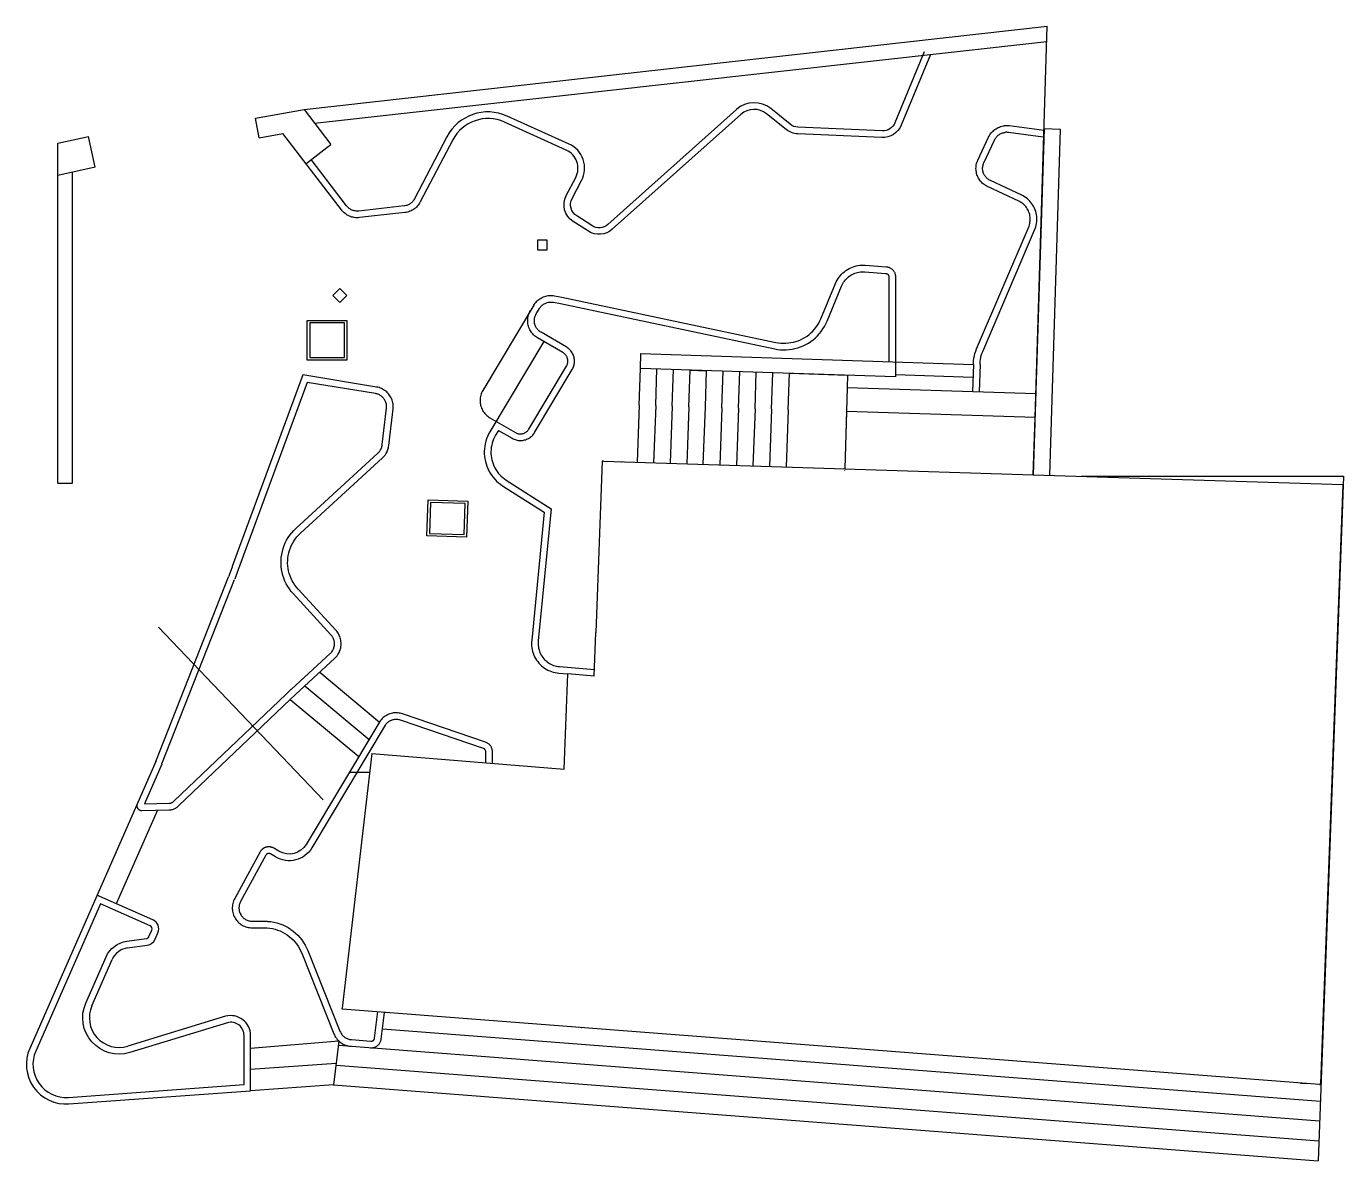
# Model space of a CAD drawing. Header units: inches. Extents: x 438 to 4290, y 203 to 1969.
# Drawn here: x 1572 to 2367, y 242 to 927 of the extents above; entities that cross this region are included whole.
import ezdxf

# ---------------------------------------------------------------- set-up
doc = ezdxf.new("R2010")
doc.units = ezdxf.units.IN

msp = doc.modelspace()

# ---------------------------------------------------------------- linework, layer by layer
for p, q in [((1739.44046, 877.13638), (2188.18497, 927.35157)), ((2180.79207, 690.97302), (2188.18497, 927.35157)), ((1745.82825, 868.79501), (2187.90073, 918.26359)), ((1710.20812, 871.88571), (1739.44046, 877.13638)), ((1739.44046, 877.13638), (1755.67934, 855.93116)), ((1712.32959, 860.07473), (1710.20812, 871.88571)), ((1590.74028, 856.76925), (1609.32582, 860.86269)), ((1613.41259, 842.30741), (1609.32582, 860.86269)), ((1712.32959, 860.07473), (1726.61057, 862.63986)), ((2186.25164, 865.34572), (2179.7192, 656.47926)), ((2196.24675, 865.03312), (2186.25164, 865.34572)), ((2189.71414, 656.1612), (2196.24675, 865.03312)), ((1590.74028, 651.29611), (1590.74028, 856.76925)), ((1740.59448, 844.37924), (1753.29752, 854.10717)), ((1753.29752, 854.10717), (1755.67934, 855.93116)), ((1613.41259, 842.30741), (1590.74028, 837.31387)), ((1599.74028, 651.29611), (1599.74028, 839.29611)), ((2184.21304, 800.35416), (2184.21945, 800.36921)), ((1878.15134, 758.94381), (1847.39378, 707.41356)), ((1942.54415, 720.70871), (1942.8404, 729.70383)), ((1942.8404, 729.70383), (1942.84055, 729.70785)), ((1942.8404, 729.70383), (2143.58024, 723.09251)), ((2096.51908, 724.64647), (2096.51908, 724.64246)), ((2096.51908, 724.64246), (2096.51908, 715.63758)), ((1738.60502, 716.65635), (1738.60993, 716.65555)), ((1941.81317, 698.514), (1942.50736, 720.70986)), ((1942.50736, 720.70986), (1942.54415, 720.70871)), ((2096.51908, 715.63758), (1942.54415, 720.70871)), ((1951.80846, 698.20139), (1952.50213, 720.38075)), ((1961.80375, 697.88879), (1962.4969, 720.05157)), ((1971.79727, 697.57623), (1972.48991, 719.72245)), ((1971.79904, 697.57618), (1972.48752, 719.58944)), ((1972.48752, 719.58944), (1982.48281, 719.27683)), ((1981.79433, 697.26357), (1982.48645, 719.39322)), ((1991.78962, 696.95096), (1992.48122, 719.06404)), ((2001.78491, 696.63835), (2002.47599, 718.73487)), ((2011.78019, 696.32574), (2012.47076, 718.40569)), ((2021.77548, 696.01313), (2022.46553, 718.07652)), ((2031.77077, 695.70052), (2032.46226, 717.80998)), ((2032.46226, 717.80998), (2067.65483, 716.7093)), ((2067.65483, 716.7093), (2067.41281, 708.97083)), ((2096.51908, 716.98242), (2143.32808, 715.44077)), ((2143.58024, 723.09251), (2143.03693, 706.60563)), ((2147.57807, 722.96076), (2147.03476, 706.47389)), ((2067.41281, 708.97083), (2065.88595, 660.10164)), ((2181.24361, 705.41069), (2067.41281, 708.97083)), ((2181.51797, 714.183), (2181.52391, 714.1828)), ((1845.73251, 702.17486), (1845.69829, 701.37958)), ((1845.69829, 701.37958), (1845.71663, 700.5918)), ((1845.71663, 700.5918), (1845.71648, 700.58779)), ((1845.71648, 700.58779), (1845.78702, 699.80294)), ((1845.81871, 702.96215), (1845.73251, 702.17486)), ((1845.95665, 703.74205), (1845.81871, 702.96215)), ((1846.14573, 704.51114), (1845.95665, 703.74205)), ((1846.38513, 705.26609), (1846.14573, 704.51114)), ((1846.67382, 706.00361), (1846.38513, 705.26609)), ((1847.01052, 706.72047), (1846.67382, 706.00361)), ((1847.39378, 707.41356), (1847.01052, 706.72047)), ((2181.23663, 705.18738), (2181.24257, 705.18719)), ((1845.78702, 699.80294), (1845.78687, 699.79893)), ((1845.78687, 699.79893), (1845.90929, 699.02044)), ((1845.90929, 699.02044), (1845.90914, 699.01642)), ((1845.90914, 699.01642), (1846.08291, 698.2477)), ((1846.08291, 698.2477), (1846.08276, 698.24369)), ((1846.08276, 698.24369), (1846.30712, 697.4881)), ((1846.30712, 697.4881), (1846.30697, 697.48409)), ((1846.30697, 697.48409), (1846.58095, 696.74495)), ((1846.58095, 696.74495), (1846.5808, 696.74094)), ((1846.58095, 696.74495), (1846.90321, 696.02148)), ((1846.90321, 696.02148), (1847.27249, 695.32084)), ((1847.27249, 695.32084), (1847.68718, 694.64608)), ((1847.68718, 694.64608), (1848.14547, 694.00015)), ((1848.14547, 694.00015), (1848.64538, 693.38586)), ((1848.64523, 693.38185), (1849.18457, 692.80187)), ((1848.64538, 693.38586), (1849.18472, 692.80588)), ((1849.18457, 692.80187), (1849.76099, 692.25873)), ((1849.18472, 692.80588), (1849.76114, 692.26274)), ((1849.76114, 692.26274), (1850.37214, 691.75881)), ((1941.81317, 698.514), (1940.52944, 664.02925)), ((1951.80846, 698.20139), (1950.52458, 663.71263)), ((1961.80375, 697.88879), (1960.51972, 663.396)), ((1971.79904, 697.57618), (1970.51486, 663.07938)), ((1971.79727, 697.57623), (1971.79904, 697.57618)), ((1980.51, 662.76276), (1981.79433, 697.26357)), ((1991.78962, 696.95096), (1990.50514, 662.44614)), ((2001.78491, 696.63835), (2000.50028, 662.12952)), ((2011.78019, 696.32574), (2010.49542, 661.81289)), ((2021.77548, 696.01313), (2020.49056, 661.49627)), ((2031.77077, 695.70052), (2030.4857, 661.17965)), ((2066.98359, 694.59462), (2065.88458, 660.0583)), ((2180.81683, 690.97223), (2066.98359, 694.59462)), ((1850.37214, 691.75881), (1851.01504, 691.29628)), ((1851.01504, 691.29628), (1851.68706, 690.87716)), ((1851.68706, 690.87716), (1867.10109, 681.95654)), ((2179.7192, 656.47926), (2180.81683, 690.97223)), ((1919.53973, 664.69415), (1915.68806, 561.22892)), ((1919.53977, 664.69755), (1919.53965, 664.69415)), ((1920.16129, 664.67446), (1919.53977, 664.69755)), ((1920.16129, 664.67446), (2065.88458, 660.0583)), ((1931.16783, 664.3258), (1931.53374, 664.31218)), ((2065.85924, 659.262), (2065.85177, 659.05863)), ((2065.88458, 660.0583), (2179.7192, 656.47926)), ((2179.7192, 656.47926), (2366.62842, 650.53145)), ((2208.69914, 655.55706), (2367.13665, 655.55706)), ((2367.13665, 655.55706), (2366.91866, 649.70118)), ((1590.74028, 651.29611), (1599.74028, 651.29611)), ((2366.62842, 650.53145), (2353.14887, 288.43069)), ((2366.5647, 638.52745), (2366.94464, 650.52144)), ((2366.94464, 650.52144), (2366.61942, 650.2896)), ((2366.94464, 650.52144), (2366.62842, 650.53145)), ((2366.50278, 638.52942), (2351.74487, 242.08798)), ((2366.18201, 638.53958), (2366.5647, 638.52745)), ((1649.8871, 483.22512), (1693.79111, 594.68833)), ((1653.6088, 481.75919), (1697.51281, 593.2224)), ((1750.97442, 460.15565), (1651.60596, 564.46403)), ((1914.70575, 534.84136), (1915.68806, 561.22892)), ((1756.57719, 550.05408), (1756.99883, 550.82573)), ((1756.99883, 550.82573), (1757.20338, 551.28466)), ((1757.20338, 551.28466), (1757.37871, 551.75552)), ((1757.37871, 551.75552), (1757.52413, 552.23646)), ((1757.52413, 552.23646), (1757.66782, 552.84796)), ((1748.88536, 537.17372), (1784.94421, 507.04004)), ((1896.48544, 478.64465), (1898.62176, 536.15242)), ((1914.70575, 534.84136), (1898.62176, 536.15242)), ((1739.97183, 528.98405), (1778.70985, 496.61143)), ((1731.1237, 520.74662), (1772.47524, 486.18243)), ((1733.73008, 523.33636), (1733.74262, 523.34471)), ((1780.32425, 488.02543), (1762.43656, 334.15526)), ((1780.32425, 488.02543), (1896.48544, 478.64465)), ((1649.8871, 483.22512), (1573.80352, 309.94398)), ((1778.99223, 476.56738), (1766.72723, 476.56738)), ((1650.96755, 453.84087), (1626.03744, 397.32288)), ((2359.24072, 443.44893), (2358.92049, 443.47363)), ((2358.5482, 433.47264), (2358.86842, 433.44793)), ((1648.12491, 387.6248), (1614.41094, 402.4278)), ((1649.49473, 375.82031), (1651.20649, 379.71887)), ((1632.92917, 370.65849), (1644.81591, 372.28809)), ((1611.32643, 335.70571), (1623.57153, 363.59405)), ((1762.40484, 333.65303), (1762.43656, 334.15526)), ((1762.40484, 333.65303), (1762.46278, 334.15221)), ((1762.43656, 334.15526), (1762.46278, 334.15221)), ((1692.04242, 329.29679), (1633.07349, 311.25663)), ((2352.57927, 288.1603), (1762.40484, 333.65303)), ((1762.40928, 333.69126), (1762.40727, 333.69142)), ((1786.74453, 321.78411), (2353.08513, 278.09155)), ((1906.80198, 322.52239), (1906.80158, 322.51166)), ((1906.8152, 322.52137), (1906.80158, 322.51166)), ((1906.80158, 322.51166), (1907.07151, 322.50161)), ((1707.20527, 284.36263), (1707.20527, 317.72111)), ((1760.52716, 314.30312), (1707.20527, 309.82439)), ((1760.52716, 314.30312), (1757.2889, 287.9496)), ((1760.21895, 311.79487), (2352.63838, 266.09036)), ((1707.20527, 297.29484), (1758.90076, 301.06723)), ((1758.75393, 299.87224), (2352.19162, 254.08917)), ((2353.86693, 299.09287), (2353.5467, 299.11757)), ((1757.2889, 287.9496), (1707.20527, 284.36263)), ((1757.2889, 287.9496), (2351.74487, 242.08798)), ((2341.16325, 289.04028), (2341.15718, 288.8771)), ((2341.15718, 288.8771), (2345.26318, 288.72425)), ((2353.14887, 288.43069), (2352.57927, 288.1603)), ((2352.57927, 288.1603), (2353.45743, 288.09255)), ((2353.49463, 289.09187), (2353.17441, 289.11658)), ((1597.52528, 276.35892), (1707.20527, 284.36263))]:
    msp.add_line(p, q)
at = {"color": 252, "true_color": 0x939598}
for p, q in [((1880.31722, 798.26044), (1880.31722, 792.26044)), ((1886.31722, 798.26044), (1880.31722, 798.26044)), ((1886.31722, 792.26044), (1886.31722, 798.26044)), ((1880.31722, 792.26044), (1886.31722, 792.26044)), ((1756.89539, 764.71385), (1761.13803, 768.95649)), ((1756.89539, 764.71385), (1761.13803, 760.47121)), ((1761.13803, 768.95649), (1765.38067, 764.71385)), ((1761.13803, 760.47121), (1765.38067, 764.71385)), ((1741.38067, 725.71385), (1741.38067, 749.71385)), ((1741.38067, 749.71385), (1765.38067, 749.71385)), ((1763.88067, 748.21385), (1742.88067, 748.21385)), ((1742.88067, 748.21385), (1742.88067, 727.21385)), ((1763.88067, 727.21385), (1763.88067, 748.21385)), ((1765.38067, 749.71385), (1765.38067, 725.71385)), ((1765.38067, 725.71385), (1741.38067, 725.71385)), ((1742.88067, 727.21385), (1763.88067, 727.21385)), ((1813.60654, 619.48317), (1814.28831, 641.28192)), ((1814.28831, 641.28192), (1838.27658, 640.53167)), ((1815.74069, 639.73576), (1815.1527, 620.93555)), ((1836.73043, 639.0793), (1815.74069, 639.73576)), ((1836.14244, 620.27908), (1836.73043, 639.0793)), ((1838.27658, 640.53167), (1837.59481, 618.73292)), ((1815.1527, 620.93555), (1836.14244, 620.27908)), ((1837.59481, 618.73292), (1813.60654, 619.48317))]:
    msp.add_line(p, q, dxfattribs=at)
for points in [[(2117.64143, 910.40147), (2099.91514, 867.58898, -0.315247358), (2088.30846, 860.19083), (2037.50108, 862.39227, -0.160514719), (2030.47568, 865.04963), (2018.74173, 874.53706, 0.36775382), (2003.19729, 874.15031), (1925.5679, 804.72305, -0.336846354), (1911.09319, 803.5646), (1901.90187, 809.45536, -0.388514656), (1897.74096, 825.11496), (1903.48456, 836.10914, 0.430967693), (1897.79158, 852.60027), (1860.38783, 869.50885)], [(2113.94569, 911.93167), (2096.2194, 869.11918, -0.315247358), (2088.48162, 864.18708), (2037.67424, 866.38852, -0.160514719), (2032.99063, 868.16009), (2021.25669, 877.64753, 0.36775382), (2000.53076, 877.13186), (1922.90137, 807.7046, -0.336846354), (1913.25156, 806.9323), (1904.06025, 812.82306, -0.388514656), (1901.28631, 823.26279), (1907.02991, 834.25698, 0.430967693), (1899.43927, 856.24515), (1862.03551, 873.15372)], [(1862.03551, 873.15372, 0.397655593), (1825.68428, 860.60474), (1806.11149, 823.13923), (1805.82308, 822.62846), (1805.53772, 822.19216), (1805.22454, 821.77538), (1804.88487, 821.37989), (1804.52016, 821.00736), (1804.13195, 820.65939), (1803.7219, 820.33745), (1803.29174, 820.04291), (1802.84331, 819.77702), (1802.37851, 819.5409), (1801.89931, 819.33558), (1801.40776, 819.1619), (1800.90593, 819.02062), (1800.39597, 818.91234), (1799.81547, 818.82814), (1772.48833, 815.77019), (1771.91169, 815.72438), (1771.39762, 815.71667), (1770.88411, 815.742), (1770.3733, 815.80027), (1769.86728, 815.89125), (1769.36816, 816.01455), (1768.87798, 816.16966), (1768.39879, 816.35594), (1767.93255, 816.57263), (1767.4812, 816.81882), (1767.04661, 817.09351), (1766.63055, 817.39554), (1766.23477, 817.72369), (1765.86088, 818.07659), (1765.51044, 818.45278), (1765.14416, 818.9005), (1743.77024, 846.81122)], [(1860.38783, 869.50885, 0.397655593), (1829.22963, 858.75258), (1809.62665, 821.22928), (1809.24205, 820.54815), (1808.81389, 819.89352), (1808.34399, 819.26818), (1807.83436, 818.67479), (1807.28714, 818.11585), (1806.70468, 817.59376), (1806.08943, 817.11072), (1805.44403, 816.66879), (1804.7712, 816.26984), (1804.07381, 815.91558), (1803.35482, 815.60751), (1802.61729, 815.34693), (1801.86435, 815.13495), (1801.0992, 814.97248), (1800.3251, 814.8602), (1772.86926, 811.78786), (1772.10029, 811.72675), (1771.32898, 811.71519), (1770.55853, 811.7532), (1769.79211, 811.84063), (1769.03289, 811.97713), (1768.28401, 812.16212), (1767.54856, 812.39485), (1766.82958, 812.67435), (1766.13005, 812.99946), (1765.45285, 813.36885), (1764.80078, 813.78098), (1764.17654, 814.23416), (1763.58271, 814.7265), (1763.02173, 815.25599), (1762.49594, 815.82042), (1762.00749, 816.41747), (1726.61057, 862.63986)], [(1788.4983, 505.18965), (1744.1949, 431.08065, -0.414213562), (1722.25194, 425.55738), (1719.24124, 427.35723), (1719.07658, 427.44876), (1718.96327, 427.50274), (1718.95565, 427.5058), (1718.95361, 427.50677), (1718.93467, 427.51422), (1718.84678, 427.5495), (1718.83632, 427.55296), (1718.83196, 427.55467), (1718.8046, 427.56343), (1718.72759, 427.58886), (1718.71419, 427.59237), (1718.70745, 427.59452), (1718.67618, 427.60232), (1718.60616, 427.62065), (1718.58977, 427.62386), (1718.58059, 427.62614), (1718.54763, 427.6321), (1718.48298, 427.64475), (1718.46356, 427.6473), (1718.45194, 427.6494), (1718.41858, 427.6532), (1718.35853, 427.66107), (1718.33608, 427.66259), (1718.32197, 427.6642)], [(1785.1606, 507.40199), (1740.76162, 433.13311, -0.414213562), (1724.3044, 428.99066), (1721.23976, 430.82275), (1720.91032, 431.0059), (1720.90308, 431.00935), (1720.89635, 431.01308), (1720.78744, 431.06443), (1720.57003, 431.168), (1720.55512, 431.17399), (1720.54123, 431.18054), (1720.41263, 431.23119), (1720.22023, 431.30842), (1720.19733, 431.31598), (1720.17591, 431.32442), (1720.04128, 431.3675), (1719.86231, 431.42659), (1719.83116, 431.43475), (1719.80196, 431.44409), (1719.6665, 431.47786), (1719.49767, 431.52206), (1719.45813, 431.5298), (1719.42099, 431.53905), (1719.28751, 431.56318), (1719.12776, 431.59444), (1719.07976, 431.60074), (1719.03462, 431.6089), (1718.90497, 431.62366), (1718.75403, 431.64346), (1718.69759, 431.64728), (1718.64452, 431.65332), (1718.52005, 431.65929)]]:
    msp.add_lwpolyline(points, format="xyb")
for points in [[(2143.57567, 723.09266), (2143.6009, 723.85873), (2143.6952, 725.3357), (2143.88035, 726.80405), (2144.15566, 728.25819), (2144.52007, 729.6926), (2144.97221, 731.10183), (2145.51034, 732.4805), (2177.15951, 806.72107), (2177.40508, 807.45727), (2177.60255, 808.20779), (2177.7511, 808.96951), (2177.8501, 809.73924), (2177.89914, 810.51376), (2177.89801, 811.28982), (2177.84672, 812.0642), (2177.74549, 812.83363), (2177.59473, 813.59492), (2177.39507, 814.34487), (2177.14736, 815.08034), (2176.85263, 815.79827), (2176.51211, 816.49564), (2176.12722, 817.16954), (2175.69958, 817.81716), (2175.23097, 818.43577), (2174.72335, 819.02281), (2174.17885, 819.5758), (2173.59975, 820.09245), (2172.98846, 820.57058), (2172.34754, 821.00819), (2171.67968, 821.40347), (2170.98766, 821.75475), (2152.06305, 830.60356), (2151.39052, 830.94416), (2150.74071, 831.32632), (2150.11618, 831.74853), (2149.51938, 832.20912), (2148.95269, 832.70627), (2148.41833, 833.23802), (2147.91841, 833.80228), (2147.45491, 834.39681), (2147.02966, 835.01928), (2146.64433, 835.66722), (2146.30045, 836.33807), (2145.99936, 837.02919), (2145.74227, 837.73786), (2145.53018, 838.46127), (2145.36393, 839.19656), (2145.24419, 839.94085), (2145.17141, 840.69119), (2145.14589, 841.44461), (2145.16772, 842.19816), (2145.23683, 842.94884), (2145.35294, 843.6937), (2145.51559, 844.42981), (2145.72414, 845.15424), (2145.97777, 845.86416), (2146.27547, 846.55674), (2152.75774, 860.4201), (2153.10218, 861.09965), (2153.48905, 861.75597), (2153.91679, 862.38642), (2154.38367, 862.98846), (2154.88781, 863.55966), (2155.42719, 864.09771), (2155.99962, 864.60046), (2156.60279, 865.06586), (2157.23429, 865.49206), (2157.89156, 865.87732), (2158.57195, 866.2201), (2159.27272, 866.51901), (2159.2773, 866.51887), (2159.99104, 866.77285), (2159.99563, 866.77271), (2160.72403, 866.9806), (2160.72862, 866.98045), (2161.46872, 867.14141), (2161.47331, 867.14127), (2162.22211, 867.25465), (2162.2267, 867.25451)], [(2186.21444, 864.3464), (2165.26632, 867.22545), (2164.50864, 867.30515), (2163.74285, 867.33676), (2162.98576, 867.31971), (2162.98118, 867.31985), (2162.2267, 867.25451)], [(2147.5735, 722.96099), (2147.5967, 723.66541), (2147.67921, 724.95769), (2147.83349, 726.1812), (2148.06289, 727.39287), (2148.36654, 728.5881), (2148.74328, 729.76234), (2149.21412, 730.96861), (2180.90267, 805.30157), (2181.24049, 806.3143), (2181.50382, 807.31513), (2181.70191, 808.33089), (2181.83393, 809.35733), (2181.89932, 810.39015), (2181.89782, 811.42505), (2181.82942, 812.45768), (2181.69443, 813.48373), (2181.49339, 814.49891), (2181.22715, 815.49897), (2180.89682, 816.47973), (2180.50379, 817.43709), (2180.04971, 818.36704), (2179.53646, 819.2657), (2178.96619, 820.12929), (2178.3413, 820.95423), (2177.66439, 821.73704), (2176.93829, 822.47447), (2176.16605, 823.16341), (2175.35089, 823.801), (2174.49623, 824.38457), (2173.60562, 824.91167), (2172.74053, 825.35081), (2153.81424, 834.20041), (2153.30991, 834.45582), (2152.87681, 834.71053), (2152.46056, 834.99193), (2152.06279, 835.29892), (2151.68509, 835.63027), (2151.32894, 835.98468), (2150.99574, 836.36076), (2150.68682, 836.75702), (2150.40339, 837.17189), (2150.14657, 837.60375), (2149.91737, 838.05087), (2149.71669, 838.51151), (2149.54534, 838.98383), (2149.40398, 839.46599), (2149.29318, 839.95607), (2149.21337, 840.45213), (2149.16486, 840.95224), (2149.14785, 841.4544), (2149.1624, 841.95663), (2149.20847, 842.45696), (2149.28585, 842.95342), (2149.39426, 843.44403), (2149.53326, 843.92687), (2149.7023, 844.40003), (2149.92555, 844.9194), (2156.3543, 858.66831), (2156.61259, 859.1779), (2156.87044, 859.61534), (2157.15553, 860.03553), (2157.4667, 860.43679), (2157.80272, 860.81749), (2158.16221, 861.1761), (2158.54373, 861.51118), (2158.94575, 861.82138), (2159.36664, 862.10543), (2159.80471, 862.36221), (2160.25819, 862.59067), (2160.70417, 862.7809), (2161.19108, 862.95417), (2161.68215, 863.09433), (2162.18122, 863.20287), (2162.74491, 863.28822)], [(2185.66981, 860.38365), (2164.78465, 863.25404), (2164.21664, 863.3138), (2163.70535, 863.3349), (2163.19514, 863.32341), (2162.57185, 863.26943)], [(1878.15134, 758.94381), (1878.56813, 759.59364), (1879.02584, 760.21532), (1879.52259, 760.80629), (1880.0563, 761.36409), (1880.62478, 761.88642), (1881.22566, 762.37112), (1881.85647, 762.81617), (1882.51459, 763.21975), (1883.1973, 763.58017), (1883.90177, 763.89594), (1884.62509, 764.16577), (1885.36427, 764.38852), (1886.11623, 764.56329), (1886.87788, 764.68934), (1887.64605, 764.76616), (1888.41758, 764.79343), (1889.18926, 764.77102), (1889.95791, 764.69905), (1890.72033, 764.5778), (1895.10448, 763.73517), (2024.3966, 736.43179), (2025.88522, 736.16612), (2027.38761, 735.99471), (2028.89782, 735.91827), (2030.40985, 735.93708), (2031.91769, 736.05107), (2033.41535, 736.25979), (2034.8969, 736.56241), (2036.35646, 736.95773), (2037.78822, 737.44418), (2039.1865, 738.01983), (2040.54576, 738.68239), (2041.8606, 739.42924), (2043.12579, 740.25741), (2044.33632, 741.1636), (2045.48738, 742.14424), (2046.57439, 743.19541), (2047.59306, 744.31295), (2048.53932, 745.49242), (2049.40943, 746.72914), (2050.19993, 748.01821), (2050.90769, 749.35449), (2051.52988, 750.73269), (2060.32802, 771.98193), (2060.79188, 773.00988), (2061.31919, 774.00676), (2061.9079, 774.96866), (2062.55569, 775.89181), (2063.26002, 776.77259), (2064.01812, 777.60752), (2064.82702, 778.39335), (2065.68354, 779.12697), (2066.58433, 779.80552), (2067.52583, 780.42633), (2068.50437, 780.98696), (2069.51609, 781.48521), (2070.55703, 781.91912), (2071.6231, 782.287), (2072.71012, 782.5874), (2073.81381, 782.81913), (2074.92985, 782.9813), (2076.05385, 783.07326), (2077.1814, 783.09465), (2078.30808, 783.04538), (2090.96898, 782.09367), (2091.35685, 782.0518), (2091.74119, 781.9848), (2092.12036, 781.89297), (2092.49276, 781.77669), (2092.85682, 781.63646), (2093.21099, 781.47287), (2093.55379, 781.2866), (2093.88375, 781.07845), (2094.19949, 780.8493), (2094.49967, 780.60011), (2094.78302, 780.33194), (2095.04834, 780.04592), (2095.29452, 779.74327), (2095.52051, 779.42525), (2095.72535, 779.09322), (2095.90818, 778.74859), (2096.06823, 778.39279), (2096.20481, 778.02735), (2096.31736, 777.65381), (2096.4054, 777.27374), (2096.46855, 776.88875), (2096.50655, 776.50048), (2096.51923, 776.11055), (2096.51908, 724.64647)], [(1901.55714, 729.74097), (1901.31076, 730.18403), (1900.96831, 730.71727), (1900.59278, 731.22776), (1900.18567, 731.71343), (1899.74862, 732.17236), (1899.28339, 732.60268), (1898.79183, 733.00268), (1898.27594, 733.37074), (1897.79502, 733.6698), (1882.52182, 742.54979), (1882.03883, 742.85144), (1881.62738, 743.14616), (1881.23539, 743.46632), (1880.86443, 743.81063), (1880.51599, 744.17771), (1880.19147, 744.56609), (1879.89217, 744.97423), (1879.61927, 745.40047), (1879.37388, 745.84312), (1879.15699, 746.30041), (1878.96944, 746.7705), (1878.81201, 747.25151), (1878.68532, 747.74152), (1878.58987, 748.23856), (1878.52605, 748.74063), (1878.49411, 749.24575), (1878.49419, 749.75186), (1878.52627, 750.25697), (1878.59024, 750.75903), (1878.68584, 751.25603), (1878.81268, 751.746), (1878.97026, 752.22697), (1879.15794, 752.697), (1879.37497, 753.15422), (1879.65121, 753.65218), (1881.55304, 756.83844), (1881.86559, 757.32574), (1882.17065, 757.74009), (1882.50173, 758.13397), (1882.85745, 758.50574), (1883.23633, 758.85387), (1883.63682, 759.17692), (1884.05725, 759.47355), (1884.49588, 759.74253), (1884.95091, 759.98274), (1885.42043, 760.19321), (1885.90252, 760.37304), (1886.39517, 760.52151), (1886.89635, 760.63799), (1887.40399, 760.722), (1887.91597, 760.7732), (1888.43019, 760.79137), (1888.94451, 760.77644), (1889.45681, 760.72847), (1890.02854, 760.63755), (1894.31369, 759.81394), (2023.63178, 732.50508), (2025.30656, 732.20618), (2027.05948, 732.0062), (2028.82151, 731.91701), (2030.58567, 731.93895), (2032.34494, 732.07195), (2034.09234, 732.31548), (2035.82094, 732.66856), (2037.52387, 733.1298), (2039.19438, 733.69737), (2040.82583, 734.36901), (2042.41174, 735.14205), (2043.94582, 736.01344), (2045.42199, 736.9797), (2046.83437, 738.037), (2048.17736, 739.18115), (2049.44564, 740.40761), (2050.63417, 741.7115), (2051.73822, 743.08765), (2052.75342, 744.53059), (2053.67574, 746.03461), (2054.50151, 747.59372), (2055.20151, 749.14427), (2063.99979, 770.39383), (2064.3863, 771.25038), (2064.79638, 772.02562), (2065.2542, 772.77367), (2065.75796, 773.49157), (2066.3057, 774.17652), (2066.89525, 774.82582), (2067.52431, 775.43693), (2068.1904, 776.00745), (2068.89091, 776.53514), (2069.62309, 777.01792), (2070.38406, 777.4539), (2071.17085, 777.84138), (2071.98036, 778.17882), (2072.8094, 778.46491), (2073.65474, 778.69852), (2074.51305, 778.87873), (2075.38096, 779.00484), (2076.25506, 779.07635), (2077.13192, 779.09299), (2078.07075, 779.05194), (2090.60429, 778.1098), (2090.79814, 778.08887), (2090.92612, 778.06656), (2091.05238, 778.03599), (2091.17638, 777.99727), (2091.2976, 777.95057), (2091.41553, 777.8961), (2091.52968, 777.83408), (2091.63955, 777.76477), (2091.74469, 777.68846), (2091.84464, 777.60549), (2091.93899, 777.51619), (2092.02734, 777.42095), (2092.10931, 777.32018), (2092.18456, 777.21428), (2092.25277, 777.10372), (2092.31365, 776.98897), (2092.36694, 776.87049), (2092.41242, 776.74881), (2092.4499, 776.62443), (2092.47921, 776.49787), (2092.50024, 776.36968), (2092.51289, 776.24039), (2092.51923, 776.04552), (2092.51908, 724.64649)], [(1898.06129, 727.79699), (1897.87653, 728.12923), (1897.6711, 728.44912), (1897.44583, 728.75535), (1897.20161, 729.04669), (1896.93944, 729.32199), (1896.66035, 729.58014), (1896.36548, 729.82008), (1896.05601, 730.04088), (1895.73317, 730.24163), (1880.45658, 739.1236), (1879.81251, 739.52586), (1879.19517, 739.96805), (1878.60704, 740.44841), (1878.05046, 740.965), (1877.52768, 741.51576), (1877.04077, 742.09848), (1876.5917, 742.71083), (1876.18226, 743.35036), (1875.81408, 744.01451), (1875.48865, 744.70061), (1875.20727, 745.40592), (1874.97106, 746.12762), (1874.78097, 746.86281), (1874.63776, 747.60855), (1874.54201, 748.36186), (1874.49409, 749.11972), (1874.49421, 749.87908), (1874.54235, 750.63693), (1874.63833, 751.3902), (1874.78176, 752.1359), (1874.97206, 752.87104), (1875.20849, 753.59267), (1875.49008, 754.2979), (1875.81571, 754.9839), (1876.18409, 755.64794)], [(1884.13496, 736.98495), (1851.64645, 682.31519), (1850.90332, 680.96817), (1850.24801, 679.57631), (1849.68322, 678.14533), (1849.21127, 676.6811), (1848.8341, 675.18964), (1848.55326, 673.67708), (1848.36991, 672.14963), (1848.28479, 670.61358), (1848.2848, 670.61244), (1848.28464, 670.60957), (1848.29825, 669.07523), (1848.2981, 669.07121), (1848.41025, 667.5409), (1848.4101, 667.53689), (1848.62031, 666.0169), (1848.62016, 666.01288), (1848.92759, 664.50948), (1848.92744, 664.50547), (1849.33081, 663.02486), (1849.33066, 663.02084), (1849.82831, 661.56911), (1849.82816, 661.5651), (1850.41806, 660.14823), (1850.41791, 660.14422), (1851.09749, 658.76404), (1851.86409, 657.43024), (1852.71456, 656.14829), (1853.64543, 654.92346), (1854.65285, 653.76079), (1855.73269, 652.66504), (1856.88051, 651.64074), (1858.0916, 650.69207), (1859.36099, 649.82295), (1884.49176, 633.77454)], [(1856.8615, 683.26096), (1865.15367, 678.46201), (1865.66832, 678.18604), (1866.25888, 677.91713), (1866.86563, 677.68707), (1867.48602, 677.49684), (1868.11744, 677.34724), (1868.75723, 677.23889), (1869.4027, 677.17226), (1870.05114, 677.14762), (1870.6998, 677.16508), (1871.34597, 677.22457), (1871.98692, 677.32582), (1872.61996, 677.46843), (1873.24242, 677.65178), (1873.85168, 677.87511), (1874.44517, 678.13748), (1875.02041, 678.43777), (1875.57496, 678.77474), (1876.10649, 679.14695), (1876.61277, 679.55285), (1877.09167, 679.99072), (1877.54117, 680.45872), (1877.95937, 680.95488), (1878.34452, 681.47712), (1878.65993, 681.96859), (1901.34698, 719.97775), (1901.62362, 720.47648), (1901.89531, 721.04903), (1902.1302, 721.63762), (1902.32734, 722.23992), (1902.48594, 722.85349), (1902.60537, 723.47587), (1902.68514, 724.10456), (1902.71698, 724.61051)], [(1867.10109, 681.95654), (1867.44415, 681.77259), (1867.79841, 681.61127), (1868.16238, 681.47327), (1868.53454, 681.35915), (1868.91331, 681.26941), (1869.2971, 681.20442), (1869.6843, 681.16445), (1870.07328, 681.14967), (1870.4624, 681.16014), (1870.85002, 681.19582), (1871.23451, 681.25657), (1871.61425, 681.34211), (1871.98765, 681.4521), (1872.35312, 681.58607), (1872.70915, 681.74346), (1873.05421, 681.9236), (1873.38688, 682.12573), (1873.70573, 682.34901), (1874.00943, 682.5925), (1874.29671, 682.85516), (1874.56635, 683.13591), (1874.81722, 683.43354), (1875.04827, 683.74682), (1875.25851, 684.07441), (1897.87981, 721.97343), (1898.06421, 722.30588), (1898.2272, 722.64933), (1898.3681, 723.00242), (1898.48636, 723.36373), (1898.5815, 723.73179), (1898.65314, 724.10515), (1898.701, 724.48229), (1898.72487, 724.8617)], [(1898.72487, 724.8617), (1898.72467, 725.24187), (1898.70039, 725.62126), (1898.65214, 725.99835), (1898.5801, 726.37162), (1898.48456, 726.73959), (1898.36592, 727.10076), (1898.22464, 727.4537), (1898.06129, 727.79699)], [(1902.71698, 724.61051), (1902.7246, 725.37078), (1902.68413, 726.00322), (1902.60369, 726.63183), (1902.4836, 727.25408), (1902.32435, 727.86748), (1902.12657, 728.46957), (1901.89105, 729.05791), (1901.55714, 729.74097)], [(1760.91051, 549.77759), (1760.93986, 549.84343), (1761.20293, 550.5499), (1761.42111, 551.27149), (1761.59355, 552.00536), (1761.71958, 552.74861), (1761.79869, 553.49831), (1761.83056, 554.25149), (1761.81508, 555.00519), (1761.75231, 555.75643), (1761.64249, 556.50225), (1761.48606, 557.2397), (1761.28363, 557.96587), (1761.036, 558.6779), (1760.74415, 559.37297), (1760.40924, 560.04835), (1760.03258, 560.70136), (1759.61565, 561.32944), (1759.16012, 561.93009), (1758.66777, 562.50096), (1735.87795, 587.3051), (1734.85378, 588.49573), (1733.90968, 589.7508), (1733.04969, 591.06493), (1732.27749, 592.43249), (1731.59638, 593.84763), (1731.00929, 595.30428), (1730.51872, 596.79622), (1730.12678, 598.31704), (1729.83515, 599.86024), (1729.64507, 601.41921), (1729.55736, 602.98728), (1729.5724, 604.55772), (1729.69011, 606.12382), (1729.91, 607.67887), (1730.23112, 609.2162), (1730.65211, 610.72924), (1731.17114, 612.21151), (1731.75423, 613.58426), (1732.4623, 614.9861), (1733.26054, 616.33863), (1734.14553, 617.63605), (1735.11349, 618.87282), (1736.16026, 620.04362), (1737.28136, 621.14347), (1786.79936, 666.64017), (1787.35301, 667.18287), (1787.87046, 667.76018), (1788.34956, 668.36971), (1788.78829, 669.0089), (1789.18483, 669.67508), (1789.53753, 670.36548), (1789.56595, 670.43128), (1789.56932, 670.43788), (1789.84492, 671.07721), (1789.87671, 671.14961), (1790.13749, 671.87971), (1790.35058, 672.62512), (1790.5151, 673.38274), (1790.63035, 674.14939), (1793.21803, 696.18324), (1793.28286, 696.94305), (1793.29931, 697.70544), (1793.2673, 698.46734), (1793.18696, 699.22566), (1793.05862, 699.97735), (1792.88279, 700.71937), (1792.66019, 701.44873), (1792.39172, 702.16247), (1792.07845, 702.85772), (1791.72166, 703.53167), (1791.32278, 704.1816), (1790.88342, 704.80488), (1790.40536, 705.399), (1789.89054, 705.96155), (1789.34102, 706.49027), (1788.75903, 706.98301), (1788.14692, 707.4378), (1787.50716, 707.85279), (1786.84233, 708.22631), (1786.15512, 708.55684), (1785.44831, 708.84306), (1784.72474, 709.08381), (1783.98734, 709.27812), (1783.23909, 709.4252), (1738.63191, 716.72956), (1701.77621, 616.38845), (1701.3728, 615.32778), (1696.11962, 601.02581), (1695.98599, 600.62434), (1693.80953, 594.69884)], [(1757.23258, 551.35011), (1757.4105, 551.82792), (1757.55592, 552.30886), (1757.67086, 552.79799), (1757.75485, 553.29337), (1757.80758, 553.79304), (1757.82883, 554.29504), (1757.81851, 554.79738), (1757.77667, 555.29809), (1757.70347, 555.79517), (1757.59921, 556.28668), (1757.46429, 556.77068), (1757.29925, 557.24525), (1757.10473, 557.70852), (1756.88151, 558.15866), (1756.63046, 558.59389), (1756.35258, 559.0125), (1756.04897, 559.41284), (1755.67975, 559.84094), (1732.88816, 584.647), (1731.73592, 585.98653), (1730.63439, 587.45089), (1729.63099, 588.98416), (1728.73002, 590.57977), (1727.93533, 592.23089), (1727.25034, 593.93045), (1726.67797, 595.67117), (1726.22067, 597.4456), (1725.8804, 599.24614), (1725.65863, 601.06508), (1725.55629, 602.89463), (1725.57383, 604.72695), (1725.71118, 606.55421), (1725.96773, 608.36857), (1726.34241, 610.16226), (1726.83359, 611.92761), (1727.43878, 613.65591), (1728.12425, 615.26971), (1728.95095, 616.9064), (1729.8823, 618.48447), (1730.91487, 619.99824), (1732.04424, 621.44125), (1733.26556, 622.8073), (1734.52686, 624.04468), (1784.04548, 669.54195), (1784.46066, 669.94891), (1784.80553, 670.33369), (1785.12484, 670.73993), (1785.41726, 671.16594), (1785.68155, 671.60995), (1785.91662, 672.0701), (1785.94504, 672.1359), (1785.94779, 672.14127), (1786.15562, 672.62342), (1786.32709, 673.10347), (1786.46912, 673.60028), (1786.57877, 674.10522), (1786.66519, 674.68013), (1789.23792, 696.58667), (1789.28654, 697.15644), (1789.2975, 697.66458), (1789.27616, 698.17238), (1789.22262, 698.6778), (1789.13708, 699.1788), (1789.01989, 699.67336), (1788.87153, 700.15947), (1788.69259, 700.63518), (1788.4838, 701.09857), (1788.24599, 701.54775), (1787.98014, 701.98093), (1787.68731, 702.39634), (1787.36869, 702.79232), (1787.02556, 703.16726), (1786.65931, 703.51965), (1786.27141, 703.84806), (1785.86344, 704.15118), (1785.43704, 704.42777), (1784.99393, 704.67672), (1784.53591, 704.89702), (1784.06482, 705.08778), (1783.58256, 705.24824), (1783.09109, 705.37775), (1782.52998, 705.48804), (1741.24713, 712.24805), (1705.52305, 614.98785), (1705.11964, 613.92719), (1699.8955, 599.70426), (1699.76187, 599.3028), (1697.56426, 593.31971)], [(1856.8615, 683.26096), (1855.11784, 680.32684), (1854.46764, 679.14827), (1853.92161, 677.9885), (1853.451, 676.79614), (1853.05775, 675.57607), (1852.74347, 674.33332), (1852.50946, 673.07298), (1852.35668, 671.80024), (1852.28576, 670.52033), (1852.28577, 670.51919), (1852.28562, 670.51655), (1852.29701, 669.23243), (1852.39094, 667.95067), (1852.56701, 666.67761), (1852.82447, 665.41854), (1853.16226, 664.17866), (1853.57895, 662.9631), (1854.07397, 661.77411), (1854.62941, 660.64606), (1855.26817, 659.53467), (1855.97683, 658.46649), (1856.75247, 657.4459), (1857.5919, 656.47711), (1858.49168, 655.56408), (1859.4481, 654.71058), (1860.45724, 653.92011), (1861.56788, 653.15967), (1888.71235, 635.82532), (1880.89654, 556.22182), (1880.81449, 555.22959), (1880.81444, 555.22676), (1880.80376, 555.09765)], [(1789.84492, 671.07721), (1790.1057, 671.80731), (1790.31879, 672.55272), (1790.48331, 673.31034), (1790.59856, 674.07699)], [(1884.49214, 633.7784), (1876.91268, 556.58208), (1876.81752, 555.4313), (1876.81747, 555.42846), (1876.81737, 555.42728)], [(1653.54961, 481.617), (1643.02924, 457.65676), (1657.93403, 458.00448), (1658.24938, 458.02181), (1658.50022, 458.05158), (1658.74867, 458.09712), (1658.99376, 458.15827), (1659.23449, 458.23477), (1659.46991, 458.32632), (1659.70078, 458.43334), (1659.90426, 458.54353), (1659.90874, 458.54634), (1659.92109, 458.55304), (1660.13504, 458.68731), (1660.34009, 458.83483), (1660.36421, 458.85461), (1660.9745, 459.43601), (1661.05225, 459.5182), (1728.36468, 523.6428), (1731.74936, 526.86724), (1731.85515, 526.95854), (1755.16581, 548.37616), (1755.56987, 548.77153), (1755.90623, 549.14478), (1756.21848, 549.53842), (1756.57719, 550.05408)], [(1759.86085, 547.76988), (1760.25164, 548.41454), (1760.60117, 549.08247), (1760.90807, 549.77103), (1761.17114, 550.4775), (1761.38932, 551.19909), (1761.56177, 551.93296)], [(1876.81737, 555.42728), (1876.79634, 554.27678), (1876.79619, 554.27276), (1876.84923, 553.12327), (1876.84908, 553.11926), (1876.97598, 551.97553), (1876.97583, 551.97152), (1877.17605, 550.83828), (1877.1759, 550.83427), (1877.44863, 549.7162), (1877.44848, 549.71219), (1877.79259, 548.6139), (1877.79244, 548.60989), (1878.20652, 547.53593), (1878.20637, 547.53192), (1878.68857, 546.4827), (1879.23705, 545.46656), (1879.84956, 544.48768), (1880.52356, 543.55009), (1881.2563, 542.65764), (1882.04475, 541.81401), (1882.88567, 541.02267), (1883.7756, 540.28687), (1884.71087, 539.60965), (1885.68765, 538.99379), (1886.7019, 538.44183), (1887.74945, 537.95603), (1888.826, 537.53841), (1889.92711, 537.19066), (1891.04825, 536.91423), (1892.1848, 536.71026), (1893.3321, 536.57958), (1898.62161, 536.14841)], [(1880.8167, 555.35419), (1880.79793, 554.32728), (1880.83947, 553.42715), (1880.93883, 552.53158), (1881.09559, 551.64429), (1881.30911, 550.76897), (1881.57847, 549.90926), (1881.90391, 549.06521), (1882.26951, 548.26971), (1882.69604, 547.47949), (1883.17236, 546.71825), (1883.69651, 545.98912), (1884.26634, 545.29509), (1884.87948, 544.63903), (1885.53344, 544.02364), (1886.2255, 543.45144), (1886.95283, 542.92479), (1887.71243, 542.44585), (1888.50118, 542.01661), (1889.31582, 541.63883), (1890.15301, 541.31405), (1891.0093, 541.04362), (1891.88117, 540.82866), (1892.76503, 540.67003), (1893.72103, 540.56114), (1914.85455, 538.83847)], [(1638.73517, 457.82648), (1638.66287, 457.64616), (1638.60238, 457.46154), (1638.55398, 457.27339), (1638.51785, 457.08251), (1638.49416, 456.88968), (1638.483, 456.69573), (1638.48441, 456.50146), (1638.49839, 456.30769), (1638.52489, 456.11523), (1638.56378, 455.92489), (1638.61492, 455.73747), (1638.67808, 455.55375), (1638.75299, 455.3745), (1638.83936, 455.20047), (1638.9368, 455.03241), (1639.04492, 454.871), (1639.16326, 454.71692), (1639.29132, 454.57083), (1639.42857, 454.43334), (1639.57443, 454.30501), (1639.72829, 454.1864), (1639.88951, 454.07799), (1640.0574, 453.98025), (1640.23127, 453.89357), (1640.41038, 453.81833), (1640.59399, 453.75485), (1640.78132, 453.70338), (1640.97159, 453.66414), (1641.16401, 453.6373), (1641.35775, 453.62297), (1641.55202, 453.62121), (1658.0905, 454.00704), (1658.59519, 454.03478), (1659.09711, 454.09434), (1659.59427, 454.18548), (1660.08468, 454.30783), (1660.56639, 454.46091), (1661.03747, 454.6441), (1661.49604, 454.85667), (1661.92186, 455.08726), (1661.92793, 455.09107), (1661.94027, 455.09777), (1662.36839, 455.36645), (1662.77869, 455.66163), (1663.01557, 455.85587), (1663.80894, 456.61168), (1663.88667, 456.69387), (1731.1237, 520.74662), (1734.43719, 523.90325), (1734.51563, 523.97094), (1757.91838, 545.47318), (1758.4572, 546.0004), (1758.96186, 546.56042), (1759.43036, 547.15102), (1759.86085, 547.76988)], [(1789.83493, 511.43092), (1789.14446, 511.06808), (1788.47901, 510.66115), (1787.84141, 510.21185), (1787.23435, 509.72207), (1786.66039, 509.19389), (1786.12195, 508.62954), (1785.62131, 508.0314), (1785.1606, 507.40199)], [(1851.67771, 493.14961), (1851.40992, 493.43607), (1851.12399, 493.70443), (1850.82114, 493.95353), (1850.50267, 494.18232), (1850.16993, 494.38982), (1849.82435, 494.57514), (1849.4674, 494.73749), (1849.10061, 494.87618), (1798.94392, 511.98962), (1798.19791, 512.21738), (1797.43867, 512.39618), (1796.66943, 512.52529), (1795.89342, 512.60415), (1795.11392, 512.63242), (1794.33424, 512.61), (1793.55766, 512.53697), (1792.78747, 512.41364), (1792.02691, 512.24054), (1791.27921, 512.01839), (1790.54752, 511.74814), (1789.83493, 511.43092)], [(1791.69564, 507.89006), (1791.12031, 507.58772), (1790.6768, 507.3165), (1790.25184, 507.01705), (1789.84724, 506.69062), (1789.4647, 506.33859), (1789.10583, 505.96245), (1788.77217, 505.5638), (1788.4983, 505.18965)], [(1848.66643, 490.51347), (1848.57719, 490.60893), (1848.48198, 490.69829), (1848.38114, 490.78123), (1848.27509, 490.85741), (1848.1643, 490.92651), (1848.04923, 490.98821), (1847.93037, 491.04227), (1847.74706, 491.11159), (1797.71377, 508.18292), (1797.15435, 508.35371), (1796.64832, 508.47289), (1796.13563, 508.55893), (1795.61842, 508.61149), (1795.0989, 508.63034), (1794.57925, 508.61539), (1794.06167, 508.56672), (1793.54834, 508.48452), (1793.04144, 508.36915), (1792.5431, 508.22109), (1792.05544, 508.04097), (1791.46167, 507.77665)], [(1852.95916, 490.74863), (1852.84546, 491.12392), (1852.7075, 491.49099), (1852.54586, 491.84825), (1852.36122, 492.1942), (1852.15438, 492.52735), (1851.92622, 492.84627), (1851.67771, 493.14961)], [(1849.09308, 489.71397), (1849.05519, 489.83904), (1849.00925, 489.96126), (1848.95543, 490.08022), (1848.89395, 490.19542), (1848.82507, 490.30635), (1848.7491, 490.41254), (1848.66643, 490.51347)], [(1849.16309, 482.14322), (1849.16309, 489.13225), (1849.15669, 489.32813), (1849.1439, 489.45807), (1849.12266, 489.5869), (1849.09308, 489.71397)], [(1853.16309, 482.14322), (1853.16309, 489.19762), (1853.15028, 489.58955), (1853.11189, 489.9798), (1853.04809, 490.36671), (1852.95916, 490.74863)], [(1718.52005, 431.65929), (1718.37796, 431.66891), (1718.31321, 431.66922), (1718.25234, 431.67214), (1718.13409, 431.67006), (1718.00103, 431.67069), (1717.92818, 431.66646), (1717.85977, 431.66526), (1717.74854, 431.65601), (1717.62474, 431.64881), (1717.54407, 431.63901), (1717.46849, 431.63272), (1717.36492, 431.61724), (1717.25056, 431.60334), (1717.16247, 431.58697), (1717.08018, 431.57467), (1716.98473, 431.55394), (1716.87998, 431.53447), (1716.78492, 431.51054), (1716.69649, 431.49134), (1716.60951, 431.46639), (1716.51445, 431.44246), (1716.41297, 431.41002), (1716.31908, 431.38309), (1716.24077, 431.35497), (1716.15542, 431.32768), (1716.04812, 431.28579), (1715.94956, 431.25039), (1715.88001, 431.22015), (1715.80431, 431.19059), (1715.69185, 431.13832), (1715.5895, 431.09381), (1715.52868, 431.06248), (1715.4625, 431.03172), (1715.3456, 430.96817), (1715.24046, 430.91401), (1715.18822, 430.88262), (1715.13134, 430.8517), (1715.01073, 430.77596), (1714.90392, 430.71178), (1714.86003, 430.68132), (1714.81213, 430.65124), (1714.68854, 430.56234), (1714.58133, 430.48796), (1714.54544, 430.45941), (1714.50614, 430.43114), (1714.38023, 430.32797), (1714.27407, 430.24352), (1714.24574, 430.21779), (1714.21458, 430.19225), (1714.0868, 430.07339), (1713.98346, 429.97951), (1713.96216, 429.95746), (1713.93859, 429.93553), (1713.80892, 429.79875), (1713.71073, 429.69706), (1713.69586, 429.67949), (1713.67926, 429.66199), (1713.54636, 429.50288), (1713.45706, 429.39738), (1713.44792, 429.38503), (1713.43762, 429.3727), (1713.29515, 429.17855), (1713.22354, 429.08175), (1713.21938, 429.07528), (1713.21463, 429.06881), (1713.01115, 428.75152), (1697.6023, 400.48597), (1697.24255, 399.77019), (1696.93136, 399.03199), (1696.67012, 398.27468), (1696.45998, 397.50163), (1696.3019, 396.71628), (1696.19656, 395.92213), (1696.14445, 395.12272), (1696.14579, 394.32161), (1696.20058, 393.52239), (1696.30857, 392.72859), (1696.46929, 391.94378), (1696.68201, 391.17143), (1696.94579, 390.415), (1697.25945, 389.67785), (1697.6216, 388.96328)], [(1718.24997, 427.66842), (1718.2333, 427.66955), (1718.20784, 427.66967), (1718.19146, 427.67046), (1718.15963, 427.6699), (1718.10778, 427.67014), (1718.07938, 427.66849), (1718.06075, 427.66817), (1718.03044, 427.66565), (1717.98247, 427.66286), (1717.95121, 427.65906), (1717.93046, 427.65733), (1717.90202, 427.65308), (1717.85787, 427.64772), (1717.82386, 427.64139), (1717.80116, 427.638), (1717.77483, 427.63228), (1717.73446, 427.62478), (1717.69783, 427.61556), (1717.6734, 427.61025), (1717.64937, 427.60336), (1717.61274, 427.59414), (1717.57363, 427.58164), (1717.54773, 427.57421), (1717.52613, 427.56645), (1717.49318, 427.55592), (1717.45176, 427.53974), (1717.42469, 427.53002), (1717.40559, 427.52172), (1717.37626, 427.51027), (1717.33269, 427.49001), (1717.3048, 427.47789), (1717.28823, 427.46935), (1717.26244, 427.45736), (1717.21687, 427.4326), (1717.18858, 427.41802), (1717.17452, 427.40957), (1717.15216, 427.39742), (1717.10475, 427.36764), (1717.07652, 427.35068), (1717.06492, 427.34263), (1717.04586, 427.33066), (1716.99669, 427.29529), (1716.9691, 427.27615), (1716.95987, 427.26881), (1716.94396, 427.25737), (1716.89301, 427.21562), (1716.86679, 427.19476), (1716.8598, 427.18841), (1716.84687, 427.17782), (1716.79388, 427.12852), (1716.77003, 427.10685), (1716.76511, 427.10176), (1716.75497, 427.09233), (1716.69917, 427.03348), (1716.67921, 427.0128), (1716.67619, 427.00923), (1716.66861, 427.00124), (1716.6079, 426.92855), (1716.59475, 426.91302), (1716.5934, 426.9112), (1716.58814, 426.9049), (1716.51389, 426.80371), (1716.45508, 426.71201), (1701.1463, 398.63003), (1700.87653, 398.09327), (1700.66913, 397.60128), (1700.49501, 397.09655), (1700.35496, 396.58132), (1700.2496, 396.0579), (1700.1794, 395.52862), (1700.14467, 394.99583), (1700.14556, 394.46191), (1700.18208, 393.92923), (1700.25405, 393.40019), (1700.36117, 392.87712), (1700.50294, 392.36237), (1700.67875, 391.85822), (1700.8878, 391.36693), (1701.18955, 390.77151)], [(1701.06095, 391.00554), (1701.40176, 390.43159), (1701.70439, 389.99171), (1702.03569, 389.57301), (1702.39419, 389.17735), (1702.77829, 388.80648), (1703.18627, 388.46208), (1703.61633, 388.14566), (1704.06654, 387.85863), (1704.5349, 387.60229), (1705.01932, 387.37777), (1705.51764, 387.18607), (1706.02764, 387.02805), (1706.54705, 386.9044), (1707.07355, 386.81569), (1707.60479, 386.7623), (1708.20519, 386.74225), (1715.71344, 386.74225), (1717.37809, 386.68677)], [(1697.6216, 388.96328), (1698.03062, 388.27445), (1698.48468, 387.61446), (1698.98177, 386.98623), (1699.51967, 386.39257), (1700.09598, 385.83612), (1700.70813, 385.31936), (1701.3534, 384.8446), (1702.0289, 384.41395), (1702.73164, 384.02933), (1703.45847, 383.69245), (1704.20616, 383.40482), (1704.97137, 383.16772), (1705.7507, 382.9822), (1706.54067, 382.84909), (1707.33776, 382.76899), (1708.13842, 382.74225), (1715.6468, 382.74225), (1717.24485, 382.68899)], [(1717.24485, 382.68899), (1718.83581, 382.52944), (1720.41261, 382.2643), (1721.96826, 381.89477), (1723.49586, 381.42247), (1724.98861, 380.8495), (1726.4399, 380.17841), (1727.84329, 379.41217), (1729.19253, 378.55419)], [(1717.64399, 386.66902), (1719.3676, 386.49617), (1721.20736, 386.18682), (1723.02243, 385.75566), (1724.80476, 385.2046), (1726.54644, 384.53609), (1728.23975, 383.75309), (1729.87716, 382.85907), (1731.33891, 381.92955)], [(1731.5589, 381.77914), (1732.95551, 380.75436), (1734.38279, 379.553), (1735.7269, 378.25927), (1736.98189, 376.87891), (1738.14218, 375.41805), (1739.20262, 373.88318), (1740.15851, 372.2811), (1741.0056, 370.61893), (1741.70735, 368.98058)], [(1729.19253, 378.55419), (1730.48166, 377.60827), (1731.70494, 376.57862), (1732.85695, 375.46979), (1733.93257, 374.28672), (1734.92702, 373.03466), (1735.8359, 371.71916), (1736.65517, 370.34606), (1737.38119, 368.92145), (1738.01074, 367.45166)], [(1738.01074, 367.45166), (1757.44886, 318.7371), (1757.76404, 318.01672), (1758.12573, 317.31853), (1758.53236, 316.64553), (1758.98219, 316.0006), (1759.4733, 315.38652), (1760.00357, 314.80592), (1760.57072, 314.26129), (1761.17232, 313.75497), (1761.8058, 313.28914), (1762.46841, 312.8658), (1763.15734, 312.48676), (1763.8696, 312.15366), (1764.60215, 311.86791), (1765.35185, 311.63075), (1766.11546, 311.4432), (1766.88972, 311.30607), (1767.6713, 311.21993)], [(1741.70735, 368.98058), (1761.13973, 320.2804), (1761.37608, 319.7402), (1761.61714, 319.27487), (1761.88815, 318.82632)], [(1781.43604, 314.87185), (1781.52665, 314.96866), (1781.61058, 315.07117), (1781.68753, 315.17902), (1781.75716, 315.29173), (1781.81916, 315.4088), (1781.87328, 315.52973), (1781.91925, 315.65398), (1781.95689, 315.78101), (1781.98603, 315.91025), (1782.01682, 316.10671), (1783.99075, 332.17092)], [(1784.2657, 312.04156), (1784.53761, 312.33204), (1784.78967, 312.63991), (1785.02077, 312.96381), (1785.22989, 313.30232), (1785.41612, 313.65394), (1785.57863, 314.01713), (1785.71671, 314.39029), (1785.82976, 314.77178), (1785.91727, 315.15993), (1785.97887, 315.55303), (1787.96089, 331.68308)], [(1761.88815, 318.82632), (1762.18796, 318.39648), (1762.51528, 317.9872), (1762.8687, 317.60024), (1763.2467, 317.23725), (1763.64766, 316.8998), (1764.06986, 316.58933)], [(1764.06986, 316.58933), (1764.51149, 316.30717), (1764.97064, 316.05455)], [(1764.97064, 316.05455), (1765.44536, 315.83254), (1765.9336, 315.64209)], [(1765.9336, 315.64209), (1766.43326, 315.48403)], [(1766.43326, 315.48403), (1766.9422, 315.35903), (1767.45823, 315.26763), (1768.04433, 315.20304)], [(1768.04433, 315.20304), (1779.80368, 314.29582), (1780.13492, 314.28129)], [(1779.56213, 310.30257), (1779.95964, 310.28513)], [(1779.95964, 310.28513), (1780.35743, 310.29408), (1780.75375, 310.32938), (1781.14687, 310.39086), (1781.53504, 310.47827), (1781.91656, 310.59121), (1782.28976, 310.72918), (1782.653, 310.89159), (1783.00467, 311.07772), (1783.34323, 311.28675), (1783.6672, 311.51776), (1783.97514, 311.76973), (1784.2657, 312.04156)], [(1780.00223, 314.2871), (1780.13479, 314.29008), (1780.26675, 314.30184), (1780.39765, 314.32231), (1780.5269, 314.35141), (1780.65393, 314.38902), (1780.77819, 314.43496), (1780.89914, 314.48904), (1781.01623, 314.55101), (1781.12896, 314.62061), (1781.23683, 314.69753), (1781.33937, 314.78143), (1781.4362, 314.87201)]]:
    msp.add_lwpolyline(points)
msp.add_lwpolyline([(1634.24366, 307.43162, -0.641467333), (1607.66393, 337.31383), (1619.90903, 365.20217, -0.260893539), (1632.38588, 374.62142), (1644.27262, 376.25102, 0.260893539), (1645.83222, 377.42843), (1647.54398, 381.32699, 0.414213562), (1646.51679, 383.9623), (1616.46533, 397.15717), (1577.46603, 308.33587, 0.565074789), (1597.23416, 280.34831), (1703.20527, 288.08137), (1703.20527, 317.72111, 0.492568554), (1693.14907, 325.45235)], format="xyb", close=True)
for centre, radius, start, end in [((1645.71273, 382.13104), 6, 336.29487819, 66.29487819), ((1644.00097, 378.23249), 6, 277.80623786, 336.29487819), ((1634.55905, 358.76969), 12, 97.80623786, 156.29487819), ((1627.80771, 328.46918), 18, 156.29487819, 287.0102614), ((1695.20527, 317.72111), 12, 0, 105.28207102), ((1595.77856, 300.29527), 24, 156.29487819, 274.17366365)]:
    msp.add_arc(centre, radius, start, end)

doc.saveas('drawing.dxf')
